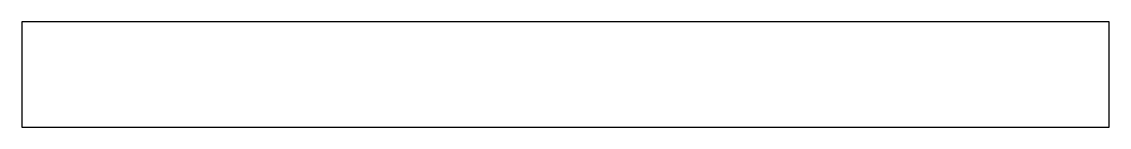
# Model space of a CAD drawing. Header units: millimetres. Extents: x 772 to 8349, y 591 to 1324.
import ezdxf

# ---------------------------------------------------------------- set-up
doc = ezdxf.new("R2010")
doc.units = ezdxf.units.MM

msp = doc.modelspace()

# ---------------------------------------------------------------- linework, layer by layer
at = {"color": 30, "true_color": 0xf26722}
msp.add_lwpolyline([(8349, 1323.9), (772, 1323.9), (772, 590.9), (8349, 590.9)], close=True, dxfattribs=at)

doc.saveas('drawing.dxf')
